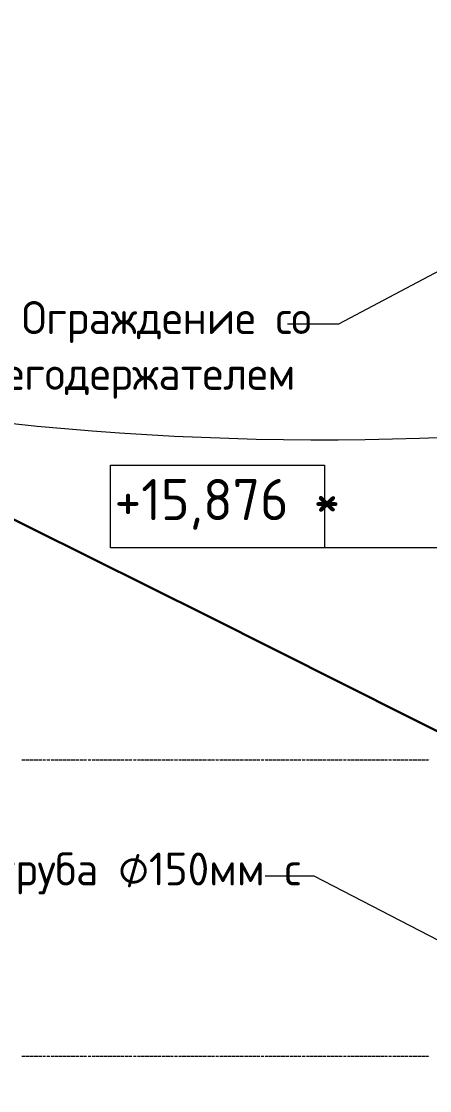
# Model space of a CAD drawing. Header units: millimetres. Extents: x -42533 to 645315, y 3457 to 82611.
# Drawn here: x 540149 to 542627, y 11862 to 18359 of the extents above; entities that cross this region are included whole.
import ezdxf

# ---------------------------------------------------------------- set-up
doc = ezdxf.new("R2010")
doc.units = ezdxf.units.MM
for name, color, linetype, true_color in [('PDF _!ЭОМ.Молниезащита', 7, 'Continuous', 0x954a95), ('PDF _Аннотация', 7, 'Continuous', 0xbababa), ('PDF _Оси', 7, 'Continuous', 0xbababa), ('PDF _Отметки', 7, 'Continuous', 0xbababa)]:
    doc.layers.add(name, color=color, linetype=linetype, true_color=true_color)
doc.layers.add('PDF _Текст', color=7, linetype='Continuous')
doc.styles.add('PDF GOST Common', font='GOST_Common.ttf')

msp = doc.modelspace()

# ---------------------------------------------------------------- linework, layer by layer
at = {"layer": 'PDF _!ЭОМ.Молниезащита', "color": 1, "lineweight": 30}
msp.add_lwpolyline([(555538.4, 7416.8), (552700.7, 8907.6), (549854.5, 10385.7), (547004.1, 11851.2), (544145.3, 13303.9), (541282.2, 14743.9), (538414.9, 16171.2)], dxfattribs=at)
at = {"layer": 'PDF _!ЭОМ.Молниезащита', "lineweight": 13}
msp.add_arc((541973.2, 33883.9), 18066.6, 258.64082, 32.4196, dxfattribs=at)
at = {"layer": 'PDF _!ЭОМ.Молниезащита', "lineweight": 30}
msp.add_arc((514330.6, -50639.5), 76931.2, 53.480075, 71.283866, dxfattribs=at)
at = {"layer": 'PDF _Аннотация', "color": 8, "lineweight": 9}
for points in [[(543438, 17242.8), (542074.2, 16518.5), (541765, 16518.5)], [(542743.4, 12740.6), (541926, 13164.1), (541667.6, 13164.1), (541629.5, 13164.1)]]:
    msp.add_lwpolyline(points, dxfattribs=at)
at = {"layer": 'PDF _Аннотация', "color": 8, "lineweight": 20}
msp.add_lwpolyline([(540689.2, 15159), (540689.2, 15663), (541989.5, 15663), (541989.5, 15159)], close=True, dxfattribs=at)
at = {"layer": 'PDF _Оси', "color": 8, "lineweight": 9}
for points in [[(540151.4, 13871.4), (540172.5, 13871.4)], [(540176.8, 13871.4), (540197.9, 13871.4)], [(540202.2, 13871.4), (540223.4, 13871.4)], [(540227.6, 13871.4), (540248.8, 13871.4)], [(540253, 13871.4), (540274.2, 13871.4)], [(540278.4, 13871.4), (540295.4, 13871.4)], [(540299.6, 13871.4), (540299.6, 13871.4)], [(540303.8, 13871.4), (540320.8, 13871.4)], [(540325, 13871.4), (540325, 13871.4)], [(540329.2, 13871.4), (540346.2, 13871.4)], [(540350.4, 13871.4), (540371.6, 13871.4)], [(540375.8, 13871.4), (540397, 13871.4)], [(540401.2, 13871.4), (540422.4, 13871.4)], [(540426.6, 13871.4), (540447.8, 13871.4)], [(540452.1, 13871.4), (540473.2, 13871.4)], [(540477.5, 13871.4), (540498.6, 13871.4)], [(540502.9, 13871.4), (540524.1, 13871.4)], [(540528.3, 13871.4), (540545.2, 13871.4)], [(540549.5, 13871.4), (540549.5, 13871.4)], [(540553.7, 13871.4), (540570.6, 13871.4)], [(540574.9, 13871.4), (540574.9, 13871.4)], [(540579.1, 13871.4), (540596.1, 13871.4)], [(540600.3, 13871.4), (540621.5, 13871.4)], [(540625.7, 13871.4), (540646.9, 13871.4)], [(540651.1, 13871.4), (540672.3, 13871.4)], [(540676.5, 13871.4), (540697.7, 13871.4)], [(540701.9, 13871.4), (540723.1, 13871.4)], [(540727.4, 13871.4), (540748.5, 13871.4)], [(540752.8, 13871.4), (540773.9, 13871.4)], [(540778.2, 13871.4), (540799.4, 13871.4)], [(540803.6, 13871.4), (540820.5, 13871.4)], [(540824.8, 13871.4), (540824.8, 13871.4)], [(540829, 13871.4), (540845.9, 13871.4)], [(540850.2, 13871.4), (540850.2, 13871.4)], [(540854.4, 13871.4), (540871.4, 13871.4)], [(540875.6, 13871.4), (540896.8, 13871.4)], [(540901, 13871.4), (540922.2, 13871.4)], [(540926.4, 13871.4), (540947.6, 13871.4)], [(540951.8, 13871.4), (540973, 13871.4)], [(540977.2, 13871.4), (540998.4, 13871.4)], [(541002.7, 13871.4), (541023.8, 13871.4)], [(541028.1, 13871.4), (541049.2, 13871.4)], [(541053.5, 13871.4), (541070.4, 13871.4)], [(541074.7, 13871.4), (541074.7, 13871.4)], [(541078.9, 13871.4), (541095.8, 13871.4)], [(541100.1, 13871.4), (541100.1, 13871.4)], [(541104.3, 13871.4), (541121.2, 13871.4)], [(541125.5, 13871.4), (541146.7, 13871.4)], [(541150.9, 13871.4), (541172.1, 13871.4)], [(541176.3, 13871.4), (541197.5, 13871.4)], [(541201.7, 13871.4), (541222.9, 13871.4)], [(541227.1, 13871.4), (541248.3, 13871.4)], [(541252.5, 13871.4), (541273.7, 13871.4)], [(541278, 13871.4), (541299.1, 13871.4)], [(541303.4, 13871.4), (541320.3, 13871.4)], [(541324.5, 13871.4), (541324.5, 13871.4)], [(541328.8, 13871.4), (541345.7, 13871.4)], [(541350, 13871.4), (541350, 13871.4)], [(541354.2, 13871.4), (541371.1, 13871.4)], [(541375.4, 13871.4), (541396.5, 13871.4)], [(541400.8, 13871.4), (541422, 13871.4)], [(541426.2, 13871.4), (541447.4, 13871.4)], [(541451.6, 13871.4), (541472.8, 13871.4)], [(541477, 13871.4), (541498.2, 13871.4)], [(541502.4, 13871.4), (541523.6, 13871.4)], [(541527.8, 13871.4), (541549, 13871.4)], [(541553.3, 13871.4), (541574.4, 13871.4)], [(541578.7, 13871.4), (541595.6, 13871.4)], [(541599.8, 13871.4), (541599.8, 13871.4)], [(541604.1, 13871.4), (541621, 13871.4)], [(541625.3, 13871.4), (541625.3, 13871.4)], [(541629.5, 13871.4), (541646.4, 13871.4)], [(541650.7, 13871.4), (541671.8, 13871.4)], [(541676.1, 13871.4), (541697.3, 13871.4)], [(541701.5, 13871.4), (541722.7, 13871.4)], [(541726.9, 13871.4), (541748.1, 13871.4)], [(541752.3, 13871.4), (541773.5, 13871.4)], [(541777.7, 13871.4), (541798.9, 13871.4)], [(541803.1, 13871.4), (541824.3, 13871.4)], [(541828.5, 13871.4), (541845.5, 13871.4)], [(541849.7, 13871.4), (541849.7, 13871.4)], [(541854, 13871.4), (541870.9, 13871.4)], [(541875.1, 13871.4), (541875.1, 13871.4)], [(541879.4, 13871.4), (541896.3, 13871.4)], [(541900.5, 13871.4), (541921.7, 13871.4)], [(541926, 13871.4), (541947.1, 13871.4)], [(541951.4, 13871.4), (541972.5, 13871.4)], [(541976.8, 13871.4), (541998, 13871.4)], [(542002.2, 13871.4), (542023.4, 13871.4)], [(542027.6, 13871.4), (542048.8, 13871.4)], [(542053, 13871.4), (542074.2, 13871.4)], [(542078.4, 13871.4), (542095.4, 13871.4)], [(542099.6, 13871.4), (542099.6, 13871.4)], [(542103.8, 13871.4), (542120.8, 13871.4)], [(542125, 13871.4), (542125, 13871.4)], [(542129.3, 13871.4), (542146.2, 13871.4)], [(542150.4, 13871.4), (542171.6, 13871.4)], [(542175.8, 13871.4), (542197, 13871.4)], [(542201.3, 13871.4), (542222.4, 13871.4)], [(542226.7, 13871.4), (542247.8, 13871.4)], [(542252.1, 13871.4), (542273.3, 13871.4)], [(542277.5, 13871.4), (542298.7, 13871.4)], [(542302.9, 13871.4), (542324.1, 13871.4)], [(542328.3, 13871.4), (542349.5, 13871.4)], [(542353.7, 13871.4), (542370.7, 13871.4)], [(542374.9, 13871.4), (542374.9, 13871.4)], [(542379.1, 13871.4), (542396.1, 13871.4)], [(542400.3, 13871.4), (542400.3, 13871.4)], [(542404.6, 13871.4), (542421.5, 13871.4)], [(542425.7, 13871.4), (542446.9, 13871.4)], [(542451.1, 13871.4), (542472.3, 13871.4)], [(542476.6, 13871.4), (542497.7, 13871.4)], [(542502, 13871.4), (542523.1, 13871.4)], [(542527.4, 13871.4), (542548.6, 13871.4)], [(542552.8, 13871.4), (542574, 13871.4)], [(542578.2, 13871.4), (542599.4, 13871.4)], [(542603.6, 13871.4), (542620.6, 13871.4)], [(542624.8, 13871.4), (542624.8, 13871.4)], [(540151.4, 12071.4), (540172.5, 12071.4)], [(540176.8, 12071.4), (540197.9, 12071.4)], [(540202.2, 12071.4), (540223.4, 12071.4)], [(540227.6, 12071.4), (540248.8, 12071.4)], [(540253, 12071.4), (540274.2, 12071.4)], [(540278.4, 12071.4), (540295.4, 12071.4)], [(540299.6, 12071.4), (540299.6, 12071.4)], [(540303.8, 12071.4), (540320.8, 12071.4)], [(540325, 12071.4), (540325, 12071.4)], [(540329.2, 12071.4), (540346.2, 12071.4)], [(540350.4, 12071.4), (540371.6, 12071.4)], [(540375.8, 12071.4), (540397, 12071.4)], [(540401.2, 12071.4), (540422.4, 12071.4)], [(540426.6, 12071.4), (540447.8, 12071.4)], [(540452.1, 12071.4), (540473.2, 12071.4)], [(540477.5, 12071.4), (540498.6, 12071.4)], [(540502.9, 12071.4), (540524.1, 12071.4)], [(540528.3, 12071.4), (540545.2, 12071.4)], [(540549.5, 12071.4), (540549.5, 12071.4)], [(540553.7, 12071.4), (540570.6, 12071.4)], [(540574.9, 12071.4), (540574.9, 12071.4)], [(540579.1, 12071.4), (540596.1, 12071.4)], [(540600.3, 12071.4), (540621.5, 12071.4)], [(540625.7, 12071.4), (540646.9, 12071.4)], [(540651.1, 12071.4), (540672.3, 12071.4)], [(540676.5, 12071.4), (540697.7, 12071.4)], [(540701.9, 12071.4), (540723.1, 12071.4)], [(540727.4, 12071.4), (540748.5, 12071.4)], [(540752.8, 12071.4), (540773.9, 12071.4)], [(540778.2, 12071.4), (540799.4, 12071.4)], [(540803.6, 12071.4), (540820.5, 12071.4)], [(540824.8, 12071.4), (540824.8, 12071.4)], [(540829, 12071.4), (540845.9, 12071.4)], [(540850.2, 12071.4), (540850.2, 12071.4)], [(540854.4, 12071.4), (540871.4, 12071.4)], [(540875.6, 12071.4), (540896.8, 12071.4)], [(540901, 12071.4), (540922.2, 12071.4)], [(540926.4, 12071.4), (540947.6, 12071.4)], [(540951.8, 12071.4), (540973, 12071.4)], [(540977.2, 12071.4), (540998.4, 12071.4)], [(541002.7, 12071.4), (541023.8, 12071.4)], [(541028.1, 12071.4), (541049.2, 12071.4)], [(541053.5, 12071.4), (541070.4, 12071.4)], [(541074.7, 12071.4), (541074.7, 12071.4)], [(541078.9, 12071.4), (541095.8, 12071.4)], [(541100.1, 12071.4), (541100.1, 12071.4)], [(541104.3, 12071.4), (541121.2, 12071.4)], [(541125.5, 12071.4), (541146.7, 12071.4)], [(541150.9, 12071.4), (541172.1, 12071.4)], [(541176.3, 12071.4), (541197.5, 12071.4)], [(541201.7, 12071.4), (541222.9, 12071.4)], [(541227.1, 12071.4), (541248.3, 12071.4)], [(541252.5, 12071.4), (541273.7, 12071.4)], [(541278, 12071.4), (541299.1, 12071.4)], [(541303.4, 12071.4), (541320.3, 12071.4)], [(541324.5, 12071.4), (541324.5, 12071.4)], [(541328.8, 12071.4), (541345.7, 12071.4)], [(541350, 12071.4), (541350, 12071.4)], [(541354.2, 12071.4), (541371.1, 12071.4)], [(541375.4, 12071.4), (541396.5, 12071.4)], [(541400.8, 12071.4), (541422, 12071.4)], [(541426.2, 12071.4), (541447.4, 12071.4)], [(541451.6, 12071.4), (541472.8, 12071.4)], [(541477, 12071.4), (541498.2, 12071.4)], [(541502.4, 12071.4), (541523.6, 12071.4)], [(541527.8, 12071.4), (541549, 12071.4)], [(541553.3, 12071.4), (541574.4, 12071.4)], [(541578.7, 12071.4), (541595.6, 12071.4)], [(541599.8, 12071.4), (541599.8, 12071.4)], [(541604.1, 12071.4), (541621, 12071.4)], [(541625.3, 12071.4), (541625.3, 12071.4)], [(541629.5, 12071.4), (541646.4, 12071.4)], [(541650.7, 12071.4), (541671.8, 12071.4)], [(541676.1, 12071.4), (541697.3, 12071.4)], [(541701.5, 12071.4), (541722.7, 12071.4)], [(541726.9, 12071.4), (541748.1, 12071.4)], [(541752.3, 12071.4), (541773.5, 12071.4)], [(541777.7, 12071.4), (541798.9, 12071.4)], [(541803.1, 12071.4), (541824.3, 12071.4)], [(541828.5, 12071.4), (541845.5, 12071.4)], [(541849.7, 12071.4), (541849.7, 12071.4)], [(541854, 12071.4), (541870.9, 12071.4)], [(541875.1, 12071.4), (541875.1, 12071.4)], [(541879.4, 12071.4), (541896.3, 12071.4)], [(541900.5, 12071.4), (541921.7, 12071.4)], [(541926, 12071.4), (541947.1, 12071.4)], [(541951.4, 12071.4), (541972.5, 12071.4)], [(541976.8, 12071.4), (541998, 12071.4)], [(542002.2, 12071.4), (542023.4, 12071.4)], [(542027.6, 12071.4), (542048.8, 12071.4)], [(542053, 12071.4), (542074.2, 12071.4)], [(542078.4, 12071.4), (542095.4, 12071.4)], [(542099.6, 12071.4), (542099.6, 12071.4)], [(542103.8, 12071.4), (542120.8, 12071.4)], [(542125, 12071.4), (542125, 12071.4)], [(542129.3, 12071.4), (542146.2, 12071.4)], [(542150.4, 12071.4), (542171.6, 12071.4)], [(542175.8, 12071.4), (542197, 12071.4)], [(542201.3, 12071.4), (542222.4, 12071.4)], [(542226.7, 12071.4), (542247.8, 12071.4)], [(542252.1, 12071.4), (542273.3, 12071.4)], [(542277.5, 12071.4), (542298.7, 12071.4)], [(542302.9, 12071.4), (542324.1, 12071.4)], [(542328.3, 12071.4), (542349.5, 12071.4)], [(542353.7, 12071.4), (542370.7, 12071.4)], [(542374.9, 12071.4), (542374.9, 12071.4)], [(542379.1, 12071.4), (542396.1, 12071.4)], [(542400.3, 12071.4), (542400.3, 12071.4)], [(542404.6, 12071.4), (542421.5, 12071.4)], [(542425.7, 12071.4), (542446.9, 12071.4)], [(542451.1, 12071.4), (542472.3, 12071.4)], [(542476.6, 12071.4), (542497.7, 12071.4)], [(542502, 12071.4), (542523.1, 12071.4)], [(542527.4, 12071.4), (542548.6, 12071.4)], [(542552.8, 12071.4), (542574, 12071.4)], [(542578.2, 12071.4), (542599.4, 12071.4)], [(542603.6, 12071.4), (542620.6, 12071.4)], [(542624.8, 12071.4), (542624.8, 12071.4)]]:
    msp.add_lwpolyline(points, dxfattribs=at)
at = {"layer": 'PDF _Отметки', "color": 8, "lineweight": 20}
msp.add_lwpolyline([(542946.7, 15159), (542014.9, 15159), (541341.5, 15159)], dxfattribs=at)

# ---------------------------------------------------------------- texts
at = {"layer": 'PDF _Текст', "color": 7, "attachment_point": 4, "style": 'PDF GOST Common'}
for s, insert, char_height in [('Ограждение со', (540151.1, 16531.6), 200.023), ('снегодержателем', (539799.6, 16192.7), 200.023), ('+15,876 *', (540714.5, 15423.9), 250.03), ('Водосточная труба ⌀150мм с', (538414.6, 13181.3), 200.023)]:
    msp.add_mtext(s, dxfattribs=dict(at, insert=insert, char_height=char_height))

doc.saveas('drawing.dxf')
